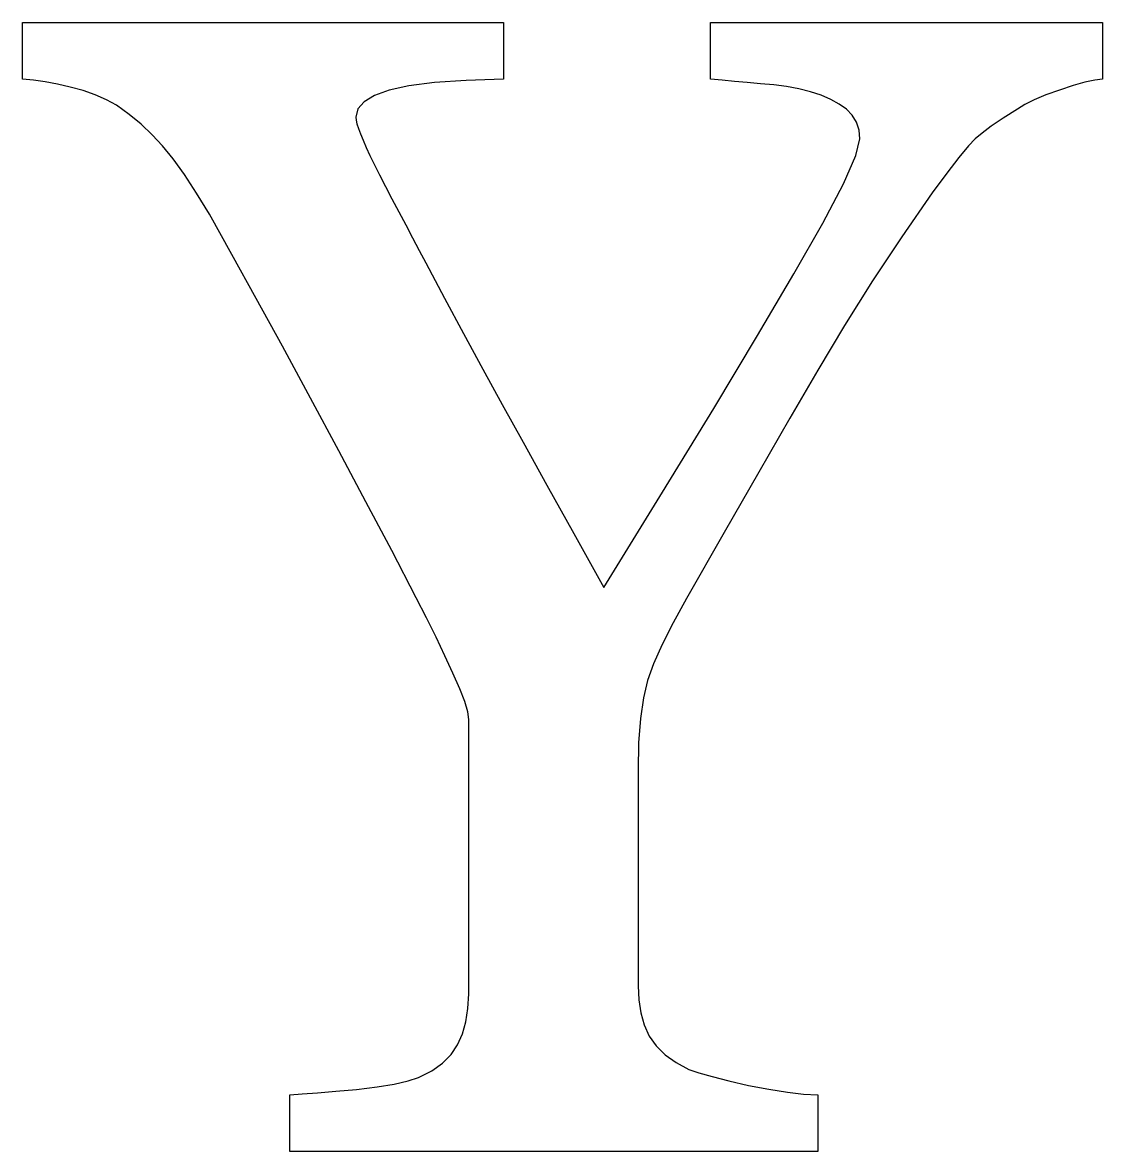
# Model space of a CAD drawing. Extents: x 0 to 13.5, y 0 to 14.1.
import ezdxf

# ---------------------------------------------------------------- set-up
doc = ezdxf.new("R2010")
doc.units = 0
doc.layers.add('Layer_1', color=7, linetype='CONTINUOUS')

msp = doc.modelspace()

# ---------------------------------------------------------------- linework, layer by layer
at = {"layer": 'Layer_1', "color": 7}
msp.add_lwpolyline([(13.473906, 13.374687), (13.377161, 13.362277), (13.255615, 13.33499), (13.10927, 13.292824), (12.938125, 13.235781), (12.767586, 13.176243), (12.623096, 13.116709), (12.504656, 13.05718), (12.412266, 12.997656), (12.234286, 12.885408), (12.087316, 12.786807), (11.971356, 12.701853), (11.886406, 12.630547), (11.800824, 12.540003), (11.683, 12.397373), (11.532933, 12.202659), (11.350625, 11.955859), (10.971108, 11.40829), (10.606477, 10.857004), (10.256733, 10.302001), (9.921875, 9.743281), (9.573987, 9.144862), (9.185171, 8.470793), (8.755431, 7.721074), (8.284766, 6.895703), (8.11671, 6.593702), (7.979662, 6.32271), (7.873624, 6.082726), (7.798594, 5.87375), (7.7465, 5.658566), (7.709291, 5.399976), (7.686968, 5.09798), (7.679531, 4.752578), (7.679531, 4.080371), (7.679531, 3.408164), (7.679531, 2.735957), (7.679531, 2.06375), (7.688209, 1.890736), (7.714253, 1.728885), (7.757663, 1.578197), (7.818438, 1.438672), (7.90525, 1.315888), (8.01687, 1.205507), (8.153297, 1.107528), (8.314532, 1.021953), (8.439171, 0.979785), (8.604741, 0.932656), (8.811241, 0.880566), (9.058673, 0.823516), (9.313536, 0.775146), (9.542357, 0.739179), (9.745137, 0.715614), (9.921876, 0.704452), (9.921876, 0.528338), (9.921876, 0.352225), (9.921876, 0.176112), (9.921876, -0.000002), (8.274844, -0.000002), (6.627813, -0.000002), (4.980782, -0.000002), (3.333751, -0.000002), (3.333751, 0.176112), (3.333751, 0.352225), (3.333751, 0.528338), (3.333751, 0.704452), (3.490018, 0.716234), (3.681014, 0.731737), (3.906737, 0.750962), (4.167188, 0.773907), (4.423914, 0.805532), (4.638474, 0.840878), (4.810867, 0.879946), (4.941094, 0.922735), (5.105423, 1.003969), (5.241227, 1.098847), (5.348509, 1.207368), (5.427266, 1.329532), (5.488035, 1.465956), (5.531442, 1.617265), (5.557488, 1.783456), (5.566172, 1.964532), (5.566172, 2.820293), (5.566172, 3.676055), (5.566172, 4.531817), (5.566172, 5.387578), (5.553766, 5.483073), (5.516559, 5.610816), (5.454548, 5.770807), (5.367735, 5.963047), (5.268513, 6.181945), (5.159372, 6.412007), (5.04031, 6.653233), (4.911328, 6.905625), (4.605608, 7.492871), (4.283767, 8.103685), (3.945804, 8.738066), (3.591719, 9.396015), (3.241351, 10.041552), (2.914549, 10.638722), (2.611312, 11.187528), (2.331641, 11.687969), (2.17227, 11.953372), (2.021581, 12.184053), (1.879574, 12.380012), (1.74625, 12.54125), (1.617265, 12.680769), (1.478359, 12.811611), (1.329531, 12.933777), (1.170781, 13.047265), (1.045517, 13.117331), (0.907851, 13.17872), (0.757783, 13.231433), (0.595312, 13.275469), (0.435322, 13.311428), (0.282774, 13.339951), (0.137666, 13.361037), (0, 13.374687), (0, 13.550801), (0, 13.726914), (0, 13.903027), (0, 14.079141), (1.500684, 14.079141), (3.001367, 14.079141), (4.502051, 14.079141), (6.002735, 14.079141), (6.002735, 13.903027), (6.002735, 13.726914), (6.002735, 13.550801), (6.002735, 13.374687), (5.533923, 13.358557), (5.139528, 13.330029), (4.819548, 13.289104), (4.573985, 13.235781), (4.391668, 13.170042), (4.261443, 13.091904), (4.183309, 13.00137), (4.157265, 12.898438), (4.160985, 12.863084), (4.172147, 12.816572), (4.190751, 12.758904), (4.216797, 12.690078), (4.249661, 12.610696), (4.288728, 12.521397), (4.333997, 12.422181), (4.385469, 12.313047), (4.453059, 12.179095), (4.526853, 12.035225), (4.606849, 11.881439), (4.693047, 11.717734), (4.781101, 11.555257), (4.866676, 11.395265), (4.949773, 11.237757), (5.030391, 11.082734), (5.264792, 10.641205), (5.501676, 10.19968), (5.741042, 9.758158), (5.982891, 9.316641), (6.244577, 8.846587), (6.543472, 8.309564), (6.879577, 7.705572), (7.252891, 7.03461), (7.985245, 8.220269), (8.624584, 9.267024), (9.170908, 10.174877), (9.624219, 10.943828), (9.984502, 11.577581), (10.241848, 12.069952), (10.396259, 12.42094), (10.447735, 12.630547), (10.437188, 12.73906), (10.40556, 12.836416), (10.352852, 12.922615), (10.279064, 12.997656), (10.187901, 13.063381), (10.083099, 13.12167), (9.964659, 13.172522), (9.832579, 13.215938), (9.685606, 13.251897), (9.532436, 13.28042), (9.373067, 13.301506), (9.207501, 13.315156), (9.041925, 13.330032), (8.882554, 13.344912), (8.729386, 13.359797), (8.582423, 13.374687), (8.582423, 13.550801), (8.582423, 13.726914), (8.582423, 13.903027), (8.582423, 14.07914), (9.805294, 14.07914), (11.028165, 14.07914), (12.251036, 14.07914), (13.473908, 14.07914), (13.473908, 13.903027), (13.473908, 13.726914), (13.473908, 13.550801), (13.473908, 13.374687)], dxfattribs=at)

doc.saveas('drawing.dxf')
